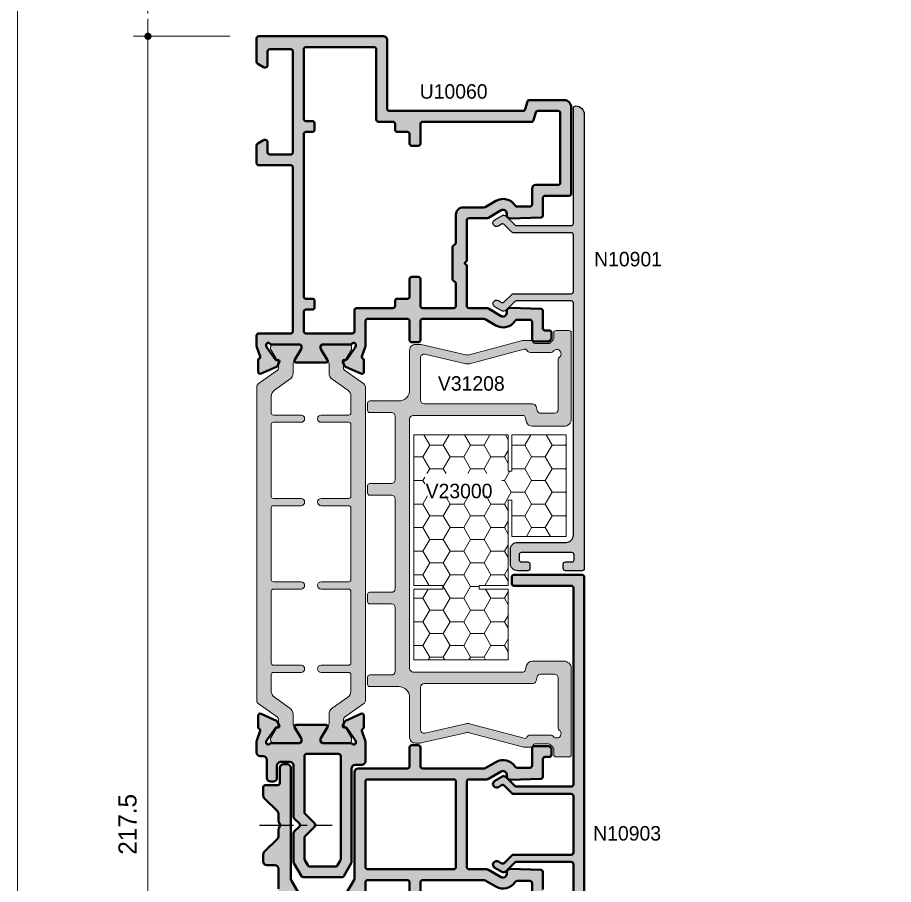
# Model space of a CAD drawing. Header units: millimetres. Extents: x -576 to 4430, y -1196 to 2690.
# Drawn here: x 1040 to 1160.9, y -654.9 to -535.3 of the extents above; entities that cross this region are included whole.
import ezdxf

# ---------------------------------------------------------------- set-up
doc = ezdxf.new("R2010")
doc.units = ezdxf.units.MM
doc.header["$LTSCALE"] = 0.25
doc.header["$MEASUREMENT"] = 0
doc.linetypes.add('ACAD_ISO02W100', pattern=[15, 12, -3])
doc.linetypes.add('CENTER', pattern=[2, 1.25, -0.25, 0.25, -0.25])
doc.layers.get('0').update_dxf_attribs({"lineweight": 5})
doc.layers.get('Defpoints').update_dxf_attribs({"lineweight": 5})
for name, color, linetype, lineweight in [('01_Aluminum', 4, 'Continuous', 40), ('01_Dimension', 251, 'Continuous', 9), ('01_Fill Plastic', 253, 'Continuous', 0), ('01_Fill Polyamide', 10, 'Continuous', 0), ('01_Fill Various', 137, 'Continuous', 5), ('01_Plastic', 3, 'Continuous', 20), ('01_Polyamide', 201, 'Continuous', 20), ('01_Text', 40, 'Continuous', 25), ('01_Thin line', 8, 'Continuous', 9)]:
    doc.layers.add(name, color=color, linetype=linetype, lineweight=lineweight)
doc.layers.add('01_Fill Aluminum', color=7, linetype='Continuous', lineweight=0, true_color=0xdcdcdc)
doc.layers.add('02_Block Frame', color=7, linetype='Continuous', lineweight=5, true_color=0xe2001a, plot=False)
doc.layers.add('ASSI', color=1, linetype='CENTER')
doc.layers.add('GROSSA', color=4, linetype='Continuous')
doc.styles.add('Aluk Text', font='GOTHIC.TTF')
doc.dimstyles.new('ALUK Manual 1-1', dxfattribs={"dimtxt": 2.5, "dimasz": 1, "dimexe": 2, "dimexo": 4, "dimgap": 1.5, "dimtad": 3, "dimdec": 1, "dimdsep": 46, "dimtxsty": 'Aluk Text', "dimblk": 'DOT', "dimcen": 0, "dimclrd": 256, "dimclre": 256, "dimclrt": 2, "dimaunit": 1, "dimadec": 0, "dimazin": 0, "dimtfac": 0.7, "dimtdec": 1, "dimtmove": 0, "dimatfit": 3, "dimldrblk": 'DOT', "dimfxl": 1, "dimtolj": 2, "dimlwd": -1, "dimlwe": -1, "dimarcsym": 0})

# ---------------------------------------------------------------- blocks, each defined once
blk = doc.blocks.new('U10061')
at = {"layer": '01_Fill Aluminum', "ltscale": 0.25}
h = blk.add_hatch(color=256, dxfattribs=at)
h.dxf.hatch_style = 1
h.paths.add_polyline_path([(1.86, 22.44), (1.01, 23.91, -0.400766), (1.66, 26.6, 0.255626), (1.8, 26.85), (1.8, 28.61, 0.414214), (1.5, 28.91), (-0.9, 28.91, -0.414214), (-1.2, 29.21), (-1.2, 31.09, -0.198912), (-1.11, 31.3), (-0.89, 31.53, -0.198912), (-0.68, 31.61), (0, 31.61, -0.414214), (0.3, 31.31), (0.3, 30.71, 0.414214), (0.6, 30.41), (3.01, 30.41, -0.404026), (3.31, 30.12), (3.46, 25.93, -0.424475), (2.96, 25.41), (2.74, 25.41, 0.57735), (2.31, 24.66), (3.33, 22.89, -0.131652), (3.4, 22.64), (3.4, 20.21, 0.414214), (3.7, 19.91), (15.5, 19.91, 0.414214), (15.8, 20.21), (15.8, 22.64, -0.131652), (15.87, 22.89), (16.89, 24.66, 0.57735), (16.46, 25.41), (16.24, 25.41, -0.424475), (15.74, 25.93), (15.89, 30.12, -0.404026), (16.19, 30.41), (18.6, 30.41, 0.414214), (18.9, 30.71), (18.9, 31.31, -0.414214), (19.2, 31.61), (19.88, 31.61, -0.198912), (20.09, 31.53), (20.31, 31.3, -0.198912), (20.4, 31.09), (20.4, 29.21, -0.414214), (20.1, 28.91), (17.7, 28.91, 0.414214), (17.4, 28.61), (17.4, 26.85, 0.255626), (17.54, 26.6, -0.400766), (18.19, 23.91), (17.34, 22.44, 0.131653), (17.3, 22.29), (17.3, 13.81, 0.414213), (17.6, 13.51), (20.2, 13.51, -0.414214), (20.5, 13.21), (20.5, 12.31, -0.414214), (20.2, 12.01), (17.6, 12.01, 0.414214), (17.3, 11.71), (17.3, 4.91, -0.414214), (16.8, 4.41), (2.2, 4.41, 0.130791), (1.95, 4.35), (0.15, 3.32, 0.267949), (0, 3.06), (0, -3.06, 0.267949), (0.15, -3.32), (1.88, -4.32, 0.131652), (2.13, -4.39), (17.4, -4.39, -0.414214), (17.9, -4.89), (17.9, -5.39, -0.414214), (17.4, -5.89), (15.3, -5.89, 0.414214), (15, -6.19), (15, -7.89, -0.414214), (14.7, -8.19), (13.55, -8.19, -0.198912), (13.19, -8.04), (11.39, -6.23, 0.198912), (11.03, -6.09), (10.09, -6.09, -0.131652), (9.94, -6.05), (9.64, -5.87, 0.267949), (9.34, -5.87), (9.04, -6.05, -0.131652), (8.89, -6.09), (7.94, -6.09, 0.198912), (7.59, -6.23), (5.78, -8.04, -0.198912), (5.43, -8.19), (4.47, -8.19, -0.414214), (3.97, -7.69), (3.97, -6.59, 0.414214), (3.47, -6.09), (0.7, -6.09, 0.414214), (0.2, -6.59), (0.2, -8.79, -0.414214), (-0.1, -9.09), (-1.87, -9.09, -0.086513), (-1.97, -9.07), (-3.27, -8.6, 0.403068), (-3.57, -8.73, -0.303768), (-3.79, -8.88), (-5.36, -8.89, -0.544467), (-5.64, -8.47), (-4.69, -6.36, -0.177976), (-4.55, -6.21), (-4.04, -5.97, -0.57735), (-3.75, -6.17), (-3.76, -6.28, 0.267949), (-3.63, -6.55), (-2.01, -7.68), (-1.82, -7.76, 0.85546), (-1.5, -7.26, -0.213411), (-1.6, -7.04), (-1.6, -3.19, 0.414214), (-1.9, -2.89), (-2.12, -2.89, 0.137872), (-2.28, -2.93), (-3.8, -3.86, -0.585524), (-4.1, -3.69), (-4.1, 0.51, -0.585524), (-3.8, 0.68), (-2.28, -0.24, 0.137872), (-2.12, -0.29), (-1.9, -0.29, 0.414214), (-1.6, 0.01), (-1.6, 3.87, -0.213411), (-1.5, 4.09, 0.855531), (-1.82, 4.59), (-2.01, 4.51), (-3.63, 3.38, 0.339027), (-3.76, 3.04, -0.655653), (-4.04, 2.8), (-4.55, 3.04, -0.177976), (-4.69, 3.19), (-5.64, 5.29, -0.548619), (-5.36, 5.72), (-3.79, 5.71, -0.294413), (-3.57, 5.57), (-3.57, 5.55, 0.392793), (-3.27, 5.43), (-1.97, 5.9, -0.086513), (-1.87, 5.91), (1.6, 5.91, 0.414214), (1.9, 6.21), (1.9, 11.71, 0.414214), (1.6, 12.01), (-1, 12.01, -0.414214), (-1.3, 12.31), (-1.3, 13.21, -0.414214), (-1, 13.51), (1.6, 13.51, 0.414213), (1.9, 13.81), (1.9, 22.29, 0.131653)])
h.paths.add_polyline_path([(3.4, 18.11, -0.414214), (3.7, 18.41), (15.5, 18.41, -0.414214), (15.8, 18.11), (15.8, 6.21, -0.414214), (15.5, 5.91), (3.7, 5.91, -0.414214), (3.4, 6.21)], flags=16)
at = {"layer": '01_Aluminum'}
for points in [[(0.7, -6.09), (3.47, -6.09, -0.414214), (3.97, -6.59), (3.97, -7.69, 0.414214), (4.47, -8.19), (5.43, -8.19, 0.198912), (5.78, -8.04), (7.59, -6.23, -0.198912), (7.94, -6.09), (8.89, -6.09, 0.131652), (9.04, -6.05), (9.34, -5.87, -0.267949), (9.64, -5.87), (9.94, -6.05, 0.131652), (10.09, -6.09), (11.03, -6.09, -0.198912), (11.39, -6.23), (13.19, -8.04, 0.198912), (13.55, -8.19), (14.7, -8.19, 0.414214), (15, -7.89), (15, -6.19, -0.414214), (15.3, -5.89), (17.4, -5.89, 0.414214), (17.9, -5.39), (17.9, -4.89, 0.414214), (17.4, -4.39), (2.13, -4.39, -0.131652), (1.88, -4.32), (0.15, -3.32, -0.267949)], [(0.15, 3.32), (1.95, 4.35, -0.130791), (2.2, 4.41), (16.8, 4.41, 0.414214), (17.3, 4.91), (17.3, 11.71, -0.414214), (17.6, 12.01), (20.2, 12.01, 0.414214), (20.5, 12.31), (20.5, 13.21, 0.414214), (20.2, 13.51), (17.6, 13.51, -0.414214), (17.3, 13.81), (17.3, 22.29, -0.131652), (17.34, 22.44), (18.19, 23.91, 0.400766), (17.54, 26.6, -0.255626), (17.4, 26.85), (17.4, 28.61, -0.414214), (17.7, 28.91), (20.1, 28.91, 0.414214), (20.4, 29.21), (20.4, 31.09, 0.198912), (20.31, 31.3), (20.09, 31.53, 0.198912), (19.88, 31.61), (19.2, 31.61, 0.414214), (18.9, 31.31), (18.9, 30.71, -0.414214), (18.6, 30.41), (16.19, 30.41, 0.404026), (15.89, 30.12), (15.74, 25.93, 0.424475), (16.24, 25.41), (16.46, 25.41, -0.57735), (16.89, 24.66), (15.87, 22.89, 0.131652), (15.8, 22.64), (15.8, 20.21, -0.414214), (15.5, 19.91), (3.7, 19.91, -0.414214), (3.4, 20.21), (3.4, 22.64, 0.131652), (3.33, 22.89), (2.31, 24.66, -0.57735), (2.74, 25.41), (2.96, 25.41, 0.424475), (3.46, 25.93), (3.31, 30.12, 0.404026), (3.01, 30.41), (0.6, 30.41, -0.414214)], [(-0.9, 28.91), (1.5, 28.91, -0.414214), (1.8, 28.61), (1.8, 26.85, -0.255626), (1.66, 26.6, 0.400766), (1.01, 23.91), (1.86, 22.44, -0.131652), (1.9, 22.29), (1.9, 13.81, -0.414214), (1.6, 13.51), (-1, 13.51, 0.414214)], [(-1, 12.01), (1.6, 12.01, -0.414214), (1.9, 11.71), (1.9, 6.21, -0.414214), (1.6, 5.91), (-1.87, 5.91, 0.086513)]]:
    blk.add_lwpolyline(points, format="xyb", dxfattribs=at)
blk.add_lwpolyline([(3.4, 18.11), (3.4, 6.21, 0.414214), (3.7, 5.91), (15.5, 5.91, 0.414214), (15.8, 6.21), (15.8, 18.11, 0.414214), (15.5, 18.41), (3.7, 18.41, 0.414214)], format="xyb", close=True, dxfattribs=at)
blk = doc.blocks.new('U10060')
at = {"layer": '01_Fill Aluminum', "ltscale": 0.25}
h = blk.add_hatch(color=256, dxfattribs=at)
h.dxf.hatch_style = 1
h.paths.add_polyline_path([(118.3, 8.41, 0.414214), (117.8, 8.91), (108.3, 8.91, -0.414214), (108, 9.21), (108, 27.68, -0.339454), (108.22, 27.97), (109.28, 28.26, 0.339454), (109.5, 28.55), (109.5, 33.31, 0.414214), (108.5, 34.31), (96.6, 34.31, 0.414214), (96.3, 34.01), (96.3, 30.71, -0.414214), (96, 30.41), (93.59, 30.41, 0.404026), (93.29, 30.12), (93.14, 25.93, 0.424475), (93.64, 25.41), (93.86, 25.41, -0.57735), (94.29, 24.66), (93.27, 22.89, 0.131652), (93.2, 22.64), (93.2, 20.21, -0.414214), (92.9, 19.91), (87.3, 19.91), (87, 19.61), (86.7, 19.91), (81.1, 19.91, -0.414214), (80.8, 20.21), (80.8, 22.64, 0.131652), (80.73, 22.89), (79.71, 24.66, -0.57735), (80.14, 25.41), (80.36, 25.41, 0.424475), (80.86, 25.93), (80.71, 30.12, 0.404026), (80.41, 30.41), (78, 30.41, -0.414214), (77.7, 30.71), (77.7, 31.31, 0.414214), (77.4, 31.61), (76.72, 31.61, 0.198912), (76.51, 31.53), (76.29, 31.3, 0.198912), (76.2, 31.09), (76.2, 29.21, 0.414214), (76.5, 28.91), (78.9, 28.91, -0.414214), (79.2, 28.61), (79.2, 26.85, -0.255626), (79.06, 26.6, 0.400766), (78.41, 23.91), (79.26, 22.44, -0.131652), (79.3, 22.29), (79.3, 13.81, -0.414214), (79, 13.51), (76.4, 13.51, 0.414214), (76.1, 13.21), (76.1, 12.31, 0.414214), (76.4, 12.01), (79, 12.01, -0.414214), (79.3, 11.71), (79.3, 6.21, -0.414214), (79, 5.91), (75.53, 5.91, 0.086513), (75.43, 5.9), (74.13, 5.43, -0.392793), (73.83, 5.55), (73.83, 5.57, 0.294413), (73.61, 5.71), (72.04, 5.72, 0.548619), (71.76, 5.29), (72.71, 3.19, 0.177976), (72.85, 3.04), (73.36, 2.8, 0.717549), (73.65, 3.04, -0.329769), (73.77, 3.38), (75.39, 4.51), (75.58, 4.59, -0.855531), (75.9, 4.09, 0.213411), (75.8, 3.87), (75.8, 0.01, -0.414214), (75.5, -0.29), (75.28, -0.29, -0.137872), (75.12, -0.24), (73.6, 0.68, 0.585524), (73.3, 0.51), (73.3, -3.69, 0.585524), (73.6, -3.86), (75.12, -2.93, -0.137872), (75.28, -2.89), (75.5, -2.89, -0.414214), (75.8, -3.19), (75.8, -7.04, 0.213411), (75.9, -7.26, -0.85546), (75.58, -7.76), (75.39, -7.68), (73.77, -6.55, -0.267949), (73.64, -6.28), (73.65, -6.17, 0.57735), (73.36, -5.97), (72.85, -6.21, 0.177976), (72.71, -6.36), (71.76, -8.47, 0.544467), (72.04, -8.89), (73.61, -8.88, 0.303984), (73.83, -8.73, -0.402738), (74.13, -8.6), (75.43, -9.07, 0.086513), (75.53, -9.09), (77, -9.09, 0.414214), (77.3, -8.79), (77.3, -4.39, -0.414214), (77.6, -4.09), (100.2, -4.09, -0.414214), (100.5, -4.39), (100.5, -8.79, 0.414214), (100.8, -9.09), (103.23, -9.09, 0.263447), (103.49, -8.94), (103.96, -8.16, 0.186238), (103.99, -7.94, 0.472887), (103.7, -7.59), (102.3, -7.59, -0.414214), (102, -7.29), (102, -4.39, -0.414214), (102.3, -4.09), (116.2, -4.09, -0.414214), (116.5, -4.39), (116.5, -7.29, -0.414214), (116.2, -7.59), (114.3, -7.59, 0.472887), (114.01, -7.94, 0.186238), (114.04, -8.16), (114.51, -8.94, 0.263447), (114.77, -9.09), (118, -9.09, 0.414214), (118.3, -8.79)])
h.paths.add_polyline_path([(77.3, 4.11, -0.414214), (77.6, 4.41), (80.5, 4.41, 0.414214), (80.8, 4.71), (80.8, 9.71, -0.414214), (81.1, 10.01), (81.8, 10.01, 0.414214), (82.1, 10.31), (82.1, 11.71, -0.414214), (82.4, 12.01), (84.8, 12.01, 0.414214), (85.1, 12.31), (85.1, 13.21, 0.414214), (84.8, 13.51), (81.1, 13.51, -0.414214), (80.8, 13.81), (80.8, 18.11, -0.414214), (81.1, 18.41), (84.13, 18.41, -0.198912), (84.34, 18.33), (84.66, 18, 0.198912), (84.87, 17.91), (89.13, 17.91, 0.198912), (89.34, 18), (89.66, 18.33, -0.198912), (89.87, 18.41), (93.7, 18.41, 0.414214), (94.7, 19.41), (94.7, 22.29, -0.131652), (94.74, 22.44), (95.59, 23.91, 0.400766), (94.94, 26.6, -0.255626), (94.8, 26.85), (94.8, 28.61, -0.414214), (95.1, 28.91), (97.3, 28.91, 0.414214), (97.8, 29.41), (97.8, 32.51, -0.414214), (98.1, 32.81), (107.7, 32.81, -0.414214), (108, 32.51), (108, 29.7, -0.339454), (107.78, 29.41), (106.72, 29.12, 0.339454), (106.5, 28.83), (106.5, 13.81, -0.414214), (106.2, 13.51), (103.5, 13.51, 0.414214), (103.2, 13.21), (103.2, 12.31, 0.414214), (103.5, 12.01), (104.8, 12.01, -0.414214), (105.1, 11.71), (105.1, 10.31, 0.414214), (105.4, 10.01), (106.2, 10.01, -0.414214), (106.5, 9.71), (106.5, 7.71, 0.414214), (106.8, 7.41), (116.5, 7.41, -0.414214), (116.8, 7.11), (116.8, -2.29, -0.414214), (116.5, -2.59), (106.9, -2.59, -0.414214), (106.6, -2.29), (106.6, -1.39, 0.414214), (106.3, -1.09), (105.4, -1.09, 0.414214), (105.1, -1.39), (105.1, -2.29, -0.414214), (104.8, -2.59), (82.4, -2.59, -0.414214), (82.1, -2.29), (82.1, -1.39, 0.414214), (81.8, -1.09), (80.9, -1.09, 0.414214), (80.6, -1.39), (80.6, -2.29, -0.414214), (80.3, -2.59), (77.6, -2.59, -0.414214), (77.3, -2.29)], flags=16)
h = blk.add_hatch(color=256, dxfattribs=at)
h.dxf.hatch_style = 1
h.paths.add_polyline_path([(23.3, 0.51, 0.585524), (23, 0.68), (21.48, -0.24, -0.137872), (21.32, -0.29), (21.1, -0.29, -0.414214), (20.8, 0.01), (20.8, 3.87, 0.213411), (20.7, 4.09, -0.85546), (21.02, 4.59), (21.2, 4.51), (22.83, 3.38, -0.267949), (22.96, 3.11), (22.95, 3, 0.57735), (23.24, 2.8), (23.74, 3.04, 0.177976), (23.89, 3.19), (24.84, 5.3, 0.544467), (24.56, 5.72), (22.98, 5.71, 0.303984), (22.77, 5.56, -0.402738), (22.47, 5.43), (21.17, 5.9, 0.086513), (21.07, 5.91), (18.3, 5.91, 0.414214), (17.8, 5.41), (17.8, 4.51, -0.414214), (17.3, 4.01), (4.38, 4.01, 0.131652), (4.23, 3.97), (2.45, 2.95, 0.267949), (2.3, 2.69), (2.3, -2.66, 0.267949), (2.45, -2.92), (4.23, -3.95, 0.131652), (4.38, -3.99), (8.37, -3.99, 0.198912), (8.59, -3.9), (9.29, -3.2, -0.414214), (9.71, -3.2), (10.41, -3.9, 0.198912), (10.62, -3.99), (17.7, -3.99, -0.414214), (18.2, -4.49), (18.2, -5.79, -0.414214), (17.7, -6.29), (16, -6.29, 0.414214), (15.5, -6.79), (15.5, -7.19, 0.414214), (16, -7.69), (18.5, -7.69, -0.414214), (19, -8.19), (19, -8.59, 0.414214), (19.5, -9.09), (21.07, -9.09, 0.086513), (21.17, -9.07), (22.47, -8.6, -0.392793), (22.77, -8.73), (22.77, -8.74, 0.294413), (22.98, -8.88), (24.56, -8.89, 0.548619), (24.84, -8.47), (23.89, -6.36, 0.177976), (23.74, -6.21), (23.24, -5.97, 0.717549), (22.95, -6.22, -0.329769), (22.83, -6.55), (21.2, -7.68), (21.02, -7.76, -0.855531), (20.7, -7.26, 0.213411), (20.8, -7.04), (20.8, -3.19, -0.414214), (21.1, -2.89), (21.32, -2.89, -0.137872), (21.48, -2.93), (23, -3.86, 0.585524), (23.3, -3.69)])
h.paths.add_polyline_path([(19.3, -2.19, -0.414214), (19, -2.49), (11.24, -2.49, -0.198912), (11.03, -2.4), (9.71, -1.08, 0.414214), (9.29, -1.08), (7.97, -2.4, -0.198912), (7.75, -2.49), (4.78, -2.49, -0.131652), (4.63, -2.45), (3.95, -2.05, -0.267949), (3.8, -1.79), (3.8, 1.82, -0.267949), (3.95, 2.08), (4.63, 2.47, -0.131652), (4.78, 2.51), (19, 2.51, -0.414214), (19.3, 2.21)], flags=16)
at = {"layer": '01_Fill Polyamide', "ltscale": 0.25}
h = blk.add_hatch(color=256, dxfattribs=at)
h.dxf.hatch_style = 1
h.paths.add_polyline_path([(53.25, 3.91, -0.414214), (53.55, 3.61), (53.55, -0.19, 1), (54.55, -0.19), (54.55, 3.61, -0.414214), (54.85, 3.91), (64.75, 3.91, -0.414214), (65.05, 3.61), (65.05, -0.19, 1), (66.05, -0.19), (66.05, 3.61, -0.414214), (66.35, 3.91), (68.65, 3.91, -0.243523), (69.47, 3.49), (70.99, 1.33, 0.243523), (71.81, 0.91), (72.91, 0.91, -0.131571), (73.51, 0.75), (75.09, -0.16, 0.245162), (75.28, -0.17, 0.507822), (75.8, 0.21), (75.8, 3.61, 0.507822), (75.28, 3.99, 0.245162), (75.09, 3.98), (73.51, 3.07, -0.131571), (72.91, 2.91), (72.48, 2.91, -0.243523), (72.24, 3.04), (70.36, 5.7, 0.243523), (69.95, 5.91), (26.65, 5.91, 0.243523), (26.24, 5.7), (24.36, 3.04, -0.243523), (24.12, 2.91), (23.69, 2.91, -0.131571), (23.09, 3.07), (21.51, 3.98, 0.245162), (21.32, 3.99, 0.507822), (20.8, 3.61), (20.8, 0.21, 0.507822), (21.32, -0.17, 0.245162), (21.51, -0.16), (23.09, 0.75, -0.131571), (23.69, 0.91), (24.79, 0.91, 0.243523), (25.61, 1.33), (27.13, 3.49, -0.243523), (27.94, 3.91), (30.25, 3.91, -0.414214), (30.55, 3.61), (30.55, -0.19, 1), (31.55, -0.19), (31.55, 3.61, -0.414214), (31.85, 3.91), (41.75, 3.91, -0.414214), (42.05, 3.61), (42.05, -0.19, 1), (43.05, -0.19), (43.05, 3.61, -0.414214), (43.35, 3.91)])
h = blk.add_hatch(color=256, dxfattribs=at)
h.dxf.hatch_style = 1
h.paths.add_polyline_path([(69.95, -9.07, 0.243523), (70.36, -8.86), (72.24, -6.2, -0.243523), (72.48, -6.07), (72.91, -6.07, -0.131571), (73.51, -6.23), (75.09, -7.14, 0.245162), (75.28, -7.15, 0.507822), (75.8, -6.77), (75.8, -3.37, 0.507822), (75.28, -2.99, 0.245162), (75.09, -3), (73.51, -3.91, -0.131571), (72.91, -4.07), (71.81, -4.07, 0.243523), (70.99, -4.49), (69.47, -6.65, -0.243523), (68.65, -7.07), (66.35, -7.07, -0.414214), (66.05, -6.77), (66.05, -2.97, 1), (65.05, -2.97), (65.05, -6.77, -0.414214), (64.75, -7.07), (54.85, -7.07, -0.414214), (54.55, -6.77), (54.55, -2.97, 1), (53.55, -2.97), (53.55, -6.77, -0.414214), (53.25, -7.07), (43.35, -7.07, -0.414214), (43.05, -6.77), (43.05, -2.97, 1), (42.05, -2.97), (42.05, -6.77, -0.414214), (41.75, -7.07), (31.85, -7.07, -0.414214), (31.55, -6.77), (31.55, -2.97, 1), (30.55, -2.97), (30.55, -6.77, -0.414214), (30.25, -7.07), (27.94, -7.07, -0.243523), (27.13, -6.65), (25.61, -4.49, 0.243523), (24.79, -4.07), (23.69, -4.07, -0.131571), (23.09, -3.91), (21.51, -3, 0.245162), (21.32, -2.99, 0.507822), (20.8, -3.37), (20.8, -6.77, 0.507822), (21.32, -7.15, 0.245162), (21.51, -7.14), (23.09, -6.23, -0.131571), (23.69, -6.07), (24.12, -6.07, -0.243523), (24.36, -6.2), (26.24, -8.86, 0.243523), (26.65, -9.07)])
at = {"layer": '01_Aluminum'}
blk.add_lwpolyline([(76.29, 31.3, 0.198912), (76.2, 31.09), (76.2, 31.21), (76.29, 31.3), (76.51, 31.53, -0.198912), (76.72, 31.61), (77.4, 31.61, -0.414214), (77.7, 31.31), (77.7, 30.71, 0.414214), (78, 30.41), (80.41, 30.41, -0.404026), (80.71, 30.12), (80.86, 25.93, -0.424475), (80.36, 25.41), (80.14, 25.41, 0.57735), (79.71, 24.66), (80.73, 22.89, -0.131652), (80.8, 22.64), (80.8, 20.21, 0.414214), (81.1, 19.91), (86.7, 19.91), (87, 19.61), (87.3, 19.91), (92.9, 19.91, 0.414214), (93.2, 20.21), (93.2, 22.64, -0.131652), (93.27, 22.89), (94.29, 24.66, 0.57735), (93.86, 25.41), (93.64, 25.41, -0.424475), (93.14, 25.93), (93.29, 30.12, -0.404026), (93.59, 30.41), (96, 30.41, 0.414214), (96.3, 30.71), (96.3, 34.01, -0.414214), (96.6, 34.31), (108.5, 34.31, -0.414214), (109.5, 33.31), (109.5, 28.55, -0.339454), (109.28, 28.26), (108.22, 27.97, 0.339454), (108, 27.68), (108, 9.21, 0.414214), (108.3, 8.91), (117.8, 8.91, -0.414214), (118.3, 8.41), (118.3, -8.79, -0.414214), (118, -9.09), (114.77, -9.09, -0.263447), (114.51, -8.94), (114.04, -8.16, -0.135933), (114, -8), (114, -7.89, -0.414214), (114.3, -7.59), (116.2, -7.59, 0.414214), (116.5, -7.29), (116.5, -4.39, 0.414214), (116.2, -4.09), (102.3, -4.09, 0.414214), (102, -4.39), (102, -7.29, 0.414214), (102.3, -7.59), (103.7, -7.59, -0.414214), (104, -7.89), (104, -8, -0.135933), (103.96, -8.16), (103.49, -8.94, -0.263447), (103.23, -9.09), (100.8, -9.09, -0.414214), (100.5, -8.79), (100.5, -4.39, 0.414214), (100.2, -4.09), (77.6, -4.09, 0.414214), (77.3, -4.39), (77.3, -8.79, -0.414214), (77, -9.09), (75.53, -9.09, -0.086513), (75.43, -9.07), (74.13, -8.6, 0.392793), (73.83, -8.73), (73.83, -8.74, -0.294413), (73.61, -8.88), (72.04, -8.89, -0.548619), (71.76, -8.47), (72.71, -6.36, -0.177976), (72.85, -6.21), (73.36, -5.97, -0.57735), (73.65, -6.17), (73.64, -6.28, 0.267949), (73.77, -6.55), (75.39, -7.68), (75.58, -7.76, 0.85546), (75.9, -7.26, -0.213411), (75.8, -7.04), (75.8, -3.19, 0.414214), (75.5, -2.89), (75.28, -2.89, 0.137872), (75.12, -2.93), (73.6, -3.86, -0.585524), (73.3, -3.69), (73.3, 0.51, -0.585524), (73.6, 0.68), (75.12, -0.24, 0.137872), (75.28, -0.29), (75.5, -0.29, 0.414214), (75.8, 0.01), (75.8, 3.87, -0.213411), (75.9, 4.09, 0.85546), (75.58, 4.59), (75.39, 4.51), (73.77, 3.38, 0.267949), (73.64, 3.11), (73.65, 3, -0.57735), (73.36, 2.8), (72.85, 3.04, -0.177976), (72.71, 3.19), (71.76, 5.29, -0.548619), (72.04, 5.72), (73.61, 5.71, -0.294413), (73.83, 5.57), (73.83, 5.55, 0.392793), (74.13, 5.43), (75.43, 5.9, -0.086513), (75.53, 5.91), (79, 5.91, 0.414214), (79.3, 6.21), (79.3, 11.71, 0.414214), (79, 12.01), (76.4, 12.01, -0.414214), (76.1, 12.31), (76.1, 13.21, -0.414214), (76.4, 13.51), (79, 13.51, 0.414214), (79.3, 13.81), (79.3, 22.29, 0.131652), (79.26, 22.44), (78.41, 23.91, -0.400766), (79.06, 26.6, 0.255626), (79.2, 26.85), (79.2, 28.61, 0.414214), (78.9, 28.91), (76.5, 28.91, -0.414214), (76.2, 29.21), (76.2, 31.09)], format="xyb", dxfattribs=at)
for points in [[(106.5, 28.83), (106.5, 13.81, -0.414214), (106.2, 13.51), (103.5, 13.51, 0.414214), (103.2, 13.21), (103.2, 12.31, 0.414214), (103.5, 12.01), (104.8, 12.01, -0.414214), (105.1, 11.71), (105.1, 10.31, 0.414214), (105.4, 10.01), (106.2, 10.01, -0.414214), (106.5, 9.71), (106.5, 7.71, 0.414214), (106.8, 7.41), (116.5, 7.41, -0.414214), (116.8, 7.11), (116.8, -2.29, -0.414214), (116.5, -2.59), (106.9, -2.59, -0.414214), (106.6, -2.29), (106.6, -1.39, 0.414214), (106.3, -1.09), (105.4, -1.09, 0.414214), (105.1, -1.39), (105.1, -2.29, -0.414214), (104.8, -2.59), (82.4, -2.59, -0.414214), (82.1, -2.29), (82.1, -1.39, 0.414214), (81.8, -1.09), (80.9, -1.09, 0.414214), (80.6, -1.39), (80.6, -2.29, -0.414214), (80.3, -2.59), (77.6, -2.59, -0.414214), (77.3, -2.29), (77.3, 4.11, -0.414214), (77.6, 4.41), (80.5, 4.41, 0.414214), (80.8, 4.71), (80.8, 9.71, -0.414214), (81.1, 10.01), (81.8, 10.01, 0.414214), (82.1, 10.31), (82.1, 11.71, -0.414214), (82.4, 12.01), (84.8, 12.01, 0.414214), (85.1, 12.31), (85.1, 13.21, 0.414214), (84.8, 13.51), (81.1, 13.51, -0.414214), (80.8, 13.81), (80.8, 18.11, -0.414214), (81.1, 18.41), (84.13, 18.41, -0.198912), (84.34, 18.33), (84.66, 18, 0.198912), (84.87, 17.91), (89.13, 17.91, 0.198912), (89.34, 18), (89.66, 18.33, -0.198912), (89.87, 18.41), (93.7, 18.41, 0.414214), (94.7, 19.41), (94.7, 22.29, -0.131652), (94.74, 22.44), (95.59, 23.91, 0.400766), (94.94, 26.6, -0.255626), (94.8, 26.85), (94.8, 28.61, -0.414214), (95.1, 28.91), (97.3, 28.91, 0.414214), (97.8, 29.41), (97.8, 32.51, -0.414214), (98.1, 32.81), (107.7, 32.81, -0.414214), (108, 32.51), (108, 29.7, -0.339454), (107.78, 29.41), (106.72, 29.12, 0.339454)], [(4.23, 3.97, -0.131652), (4.38, 4.01), (17.3, 4.01, 0.414214), (17.8, 4.51), (17.8, 5.41, -0.414214), (18.3, 5.91), (21.07, 5.91, -0.086513), (21.17, 5.9), (22.47, 5.43, 0.392793), (22.77, 5.55), (22.77, 5.57, -0.294413), (22.98, 5.71), (24.56, 5.72, -0.548619), (24.84, 5.29), (23.89, 3.19, -0.177976), (23.74, 3.04), (23.24, 2.8, -0.57735), (22.95, 3), (22.96, 3.11, 0.267949), (22.83, 3.38), (21.2, 4.51), (21.02, 4.59, 0.85546), (20.7, 4.09, -0.213411), (20.8, 3.87), (20.8, 0.01, 0.414214), (21.1, -0.29), (21.32, -0.29, 0.137872), (21.48, -0.24), (23, 0.68, -0.585524), (23.3, 0.51), (23.3, -3.69, -0.585524), (23, -3.86), (21.48, -2.93, 0.137872), (21.32, -2.89), (21.1, -2.89, 0.414214), (20.8, -3.19), (20.8, -7.04, -0.213411), (20.7, -7.26, 0.85546), (21.02, -7.76), (21.2, -7.68), (22.83, -6.55, 0.267949), (22.96, -6.28), (22.95, -6.17, -0.57735), (23.24, -5.97), (23.74, -6.21, -0.177976), (23.89, -6.36), (24.84, -8.47, -0.548619), (24.56, -8.89), (22.98, -8.88, -0.294413), (22.77, -8.74), (22.77, -8.73, 0.392793), (22.47, -8.6), (21.17, -9.07, -0.086513), (21.07, -9.09), (19.5, -9.09, -0.414214), (19, -8.59), (19, -8.19, 0.414214), (18.5, -7.69), (16, -7.69, -0.414214), (15.5, -7.19), (15.5, -6.79, -0.414214), (16, -6.29), (17.7, -6.29, 0.414214), (18.2, -5.79), (18.2, -4.49, 0.414214), (17.7, -3.99), (10.62, -3.99, -0.198912), (10.41, -3.9), (9.71, -3.2, 0.414214), (9.29, -3.2), (8.59, -3.9, -0.198912), (8.37, -3.99), (4.38, -3.99, -0.131652), (4.23, -3.95), (2.45, -2.92, -0.267949), (2.3, -2.66), (2.3, 2.69, -0.267949), (2.45, 2.95)], [(19.3, -2.19, -0.414214), (19, -2.49), (11.24, -2.49, -0.198912), (11.03, -2.4), (9.71, -1.08, 0.414214), (9.29, -1.08), (7.97, -2.4, -0.198912), (7.75, -2.49), (4.78, -2.49, -0.131652), (4.63, -2.45), (3.95, -2.05, -0.267949), (3.8, -1.79), (3.8, 1.82, -0.267949), (3.95, 2.08), (4.63, 2.47, -0.131652), (4.78, 2.51), (19, 2.51, -0.414214), (19.3, 2.21)]]:
    blk.add_lwpolyline(points, format="xyb", close=True, dxfattribs=at)
at = {"layer": '01_Polyamide', "extrusion": (0, 0, -1)}
for points in [[(-53.25, 3.91), (-43.35, 3.91, -0.414214), (-43.05, 3.61), (-43.05, -0.19, 1), (-42.05, -0.19), (-42.05, 3.61, -0.414214), (-41.75, 3.91), (-31.85, 3.91, -0.414214), (-31.55, 3.61), (-31.55, -0.19, 1), (-30.55, -0.19), (-30.55, 3.61, -0.414214), (-30.25, 3.91), (-27.94, 3.91, -0.243523), (-27.13, 3.49), (-25.61, 1.33, 0.243523), (-24.79, 0.91), (-23.69, 0.91, -0.131571), (-23.09, 0.75), (-21.51, -0.16, 0.131571), (-21.41, -0.19), (-21.2, -0.19, 0.414214), (-20.8, 0.21), (-20.8, 3.61, 0.414214), (-21.2, 4.01), (-21.41, 4.01, 0.131571), (-21.51, 3.98), (-23.09, 3.07, -0.131571), (-23.69, 2.91), (-24.12, 2.91, -0.243523), (-24.36, 3.04), (-26.24, 5.7, 0.243523), (-26.65, 5.91), (-69.95, 5.91, 0.243523), (-70.36, 5.7), (-72.24, 3.04, -0.243523), (-72.48, 2.91), (-72.91, 2.91, -0.131571), (-73.51, 3.07), (-75.09, 3.98, 0.131571), (-75.19, 4.01), (-75.4, 4.01, 0.414214), (-75.8, 3.61), (-75.8, 0.21, 0.414214), (-75.4, -0.19), (-75.19, -0.19, 0.131571), (-75.09, -0.16), (-73.51, 0.75, -0.131571), (-72.91, 0.91), (-71.81, 0.91, 0.243523), (-70.99, 1.33), (-69.47, 3.49, -0.243523), (-68.65, 3.91), (-66.35, 3.91, -0.414214), (-66.05, 3.61), (-66.05, -0.19, 1), (-65.05, -0.19), (-65.05, 3.61, -0.414214), (-64.75, 3.91), (-54.85, 3.91, -0.414214), (-54.55, 3.61), (-54.55, -0.19, 1), (-53.55, -0.19), (-53.55, 3.61, -0.414214)], [(-53.25, -7.07), (-43.35, -7.07, 0.414214), (-43.05, -6.77), (-43.05, -2.97, -1), (-42.05, -2.97), (-42.05, -6.77, 0.414214), (-41.75, -7.07), (-31.85, -7.07, 0.414214), (-31.55, -6.77), (-31.55, -2.97, -1), (-30.55, -2.97), (-30.55, -6.77, 0.414214), (-30.25, -7.07), (-27.94, -7.07, 0.243523), (-27.13, -6.65), (-25.61, -4.49, -0.243523), (-24.79, -4.07), (-23.69, -4.07, 0.131571), (-23.09, -3.91), (-21.51, -3, -0.131571), (-21.41, -2.97), (-21.2, -2.97, -0.414214), (-20.8, -3.37), (-20.8, -6.77, -0.414214), (-21.2, -7.17), (-21.41, -7.17, -0.131571), (-21.51, -7.14), (-23.09, -6.23, 0.131571), (-23.69, -6.07), (-24.12, -6.07, 0.243523), (-24.36, -6.2), (-26.24, -8.86, -0.243523), (-26.65, -9.07), (-69.95, -9.07, -0.243523), (-70.36, -8.86), (-72.24, -6.2, 0.243523), (-72.48, -6.07), (-72.91, -6.07, 0.131571), (-73.51, -6.23), (-75.09, -7.14, -0.131571), (-75.19, -7.17), (-75.4, -7.17, -0.414214), (-75.8, -6.77), (-75.8, -3.37, -0.414214), (-75.4, -2.97), (-75.19, -2.97, -0.131571), (-75.09, -3), (-73.51, -3.91, 0.131571), (-72.91, -4.07), (-71.81, -4.07, -0.243523), (-70.99, -4.49), (-69.47, -6.65, 0.243523), (-68.65, -7.07), (-66.35, -7.07, 0.414214), (-66.05, -6.77), (-66.05, -2.97, -1), (-65.05, -2.97), (-65.05, -6.77, 0.414214), (-64.75, -7.07), (-54.85, -7.07, 0.414214), (-54.55, -6.77), (-54.55, -2.97, -1), (-53.55, -2.97), (-53.55, -6.77, 0.414214)]]:
    blk.add_lwpolyline(points, format="xyb", close=True, dxfattribs=at)
blk = doc.blocks.new('V31208')
at = {"layer": '01_Fill Plastic', "ltscale": 0.25}
h = blk.add_hatch(color=256, dxfattribs=at)
h.dxf.hatch_style = 1
h.paths.add_polyline_path([(49.05, -0.75), (54.55, -0.75, 0.414214), (55.35, 0.05), (55.35, 0.64, 0.056761), (55.33, 0.86), (53.91, 7.01, -0.122431), (53.91, 7.49), (55.87, 14.83, 0.065217), (55.9, 15.09), (55.9, 15.97, 0.347572), (55.68, 16.26, -0.344242), (55.45, 16.56), (55.45, 18.43, -0.198912), (55.54, 18.64), (55.96, 19.06, -0.198912), (56.18, 19.15), (56.95, 19.15, 0.414214), (57.25, 19.45), (57.25, 21.25, 0.414214), (56.95, 21.55), (45.05, 21.55, 0.414214), (44.05, 20.55), (44.05, 16.16, 0.339788), (44.64, 15.39), (45.33, 15.21, -0.339788), (45.55, 14.92), (45.55, -0.25, -0.414214), (45.05, -0.75), (10.65, -0.75, -0.414214), (10.15, -0.25), (10.15, 14.92, -0.339788), (10.37, 15.21), (11.06, 15.39, 0.339788), (11.65, 16.16), (11.65, 20.55, 0.414214), (10.65, 21.55), (-1.25, 21.55, 0.414214), (-1.55, 21.25), (-1.55, 19.45, 0.414214), (-1.25, 19.15), (-0.47, 19.15, -0.198912), (-0.26, 19.06), (0.16, 18.64, -0.198912), (0.25, 18.43), (0.25, 16.56, -0.310329), (0.06, 16.28), (-0.01, 16.25, 0.310329), (-0.2, 15.97), (-0.2, 15.09, 0.065217), (-0.17, 14.83), (1.79, 7.49, -0.122431), (1.79, 7.01), (0.38, 0.86, 0.056761), (0.35, 0.64), (0.35, 0.05, 0.414214), (1.15, -0.75), (6.65, -0.75, -0.414214), (8.15, -2.25), (8.15, -6.25, 0.414214), (8.45, -6.55), (9.45, -6.55, 0.414214), (9.75, -6.25), (9.75, -3.25, -0.414214), (10.25, -2.75), (19.05, -2.75, -0.414214), (19.55, -3.25), (19.55, -6.25, 0.414214), (19.85, -6.55), (20.85, -6.55, 0.414214), (21.15, -6.25), (21.15, -3.25, -0.414214), (21.65, -2.75), (34.05, -2.75, -0.414214), (34.55, -3.25), (34.55, -6.25, 0.414214), (34.85, -6.55), (35.85, -6.55, 0.414214), (36.15, -6.25), (36.15, -3.25, -0.414214), (36.65, -2.75), (45.45, -2.75, -0.414214), (45.95, -3.25), (45.95, -6.25, 0.414214), (46.25, -6.55), (47.25, -6.55, 0.414214), (47.55, -6.25), (47.55, -2.25, -0.414214)])
h.paths.add_polyline_path([(47.15, 1.25), (47.15, 16.2, 0.339788), (46.78, 16.69), (46.22, 16.83, -0.339788), (45.85, 17.32), (45.85, 19.25, -0.414214), (46.35, 19.75), (53.3, 19.75, 0.250492), (53.55, 19.88, -1.218525), (54.38, 19.05, 0.250492), (54.25, 18.8), (54.25, 15.87, 0.288137), (54.53, 15.42, -0.360122), (54.69, 15.07), (52.68, 7.51, 0.122431), (52.67, 7.03), (53.98, 1.36, -0.482314), (53.49, 0.75), (47.65, 0.75, -0.414214)], flags=16)
h.paths.add_polyline_path([(8.05, 0.75), (2.21, 0.75, -0.482314), (1.72, 1.36), (3.03, 7.03, 0.122431), (3.02, 7.51), (1.01, 15.07, -0.360122), (1.17, 15.42, 0.288137), (1.45, 15.87), (1.45, 18.8, 0.250492), (1.32, 19.05, -1.218525), (2.15, 19.88, 0.250492), (2.4, 19.75), (9.35, 19.75, -0.414214), (9.85, 19.25), (9.85, 17.32, -0.339788), (9.48, 16.83), (8.92, 16.69, 0.339788), (8.55, 16.2), (8.55, 1.25, -0.414214)], flags=16)
at = {"layer": '01_Plastic'}
for points in [[(9.45, -6.55, 0.414214), (9.75, -6.25), (9.75, -3.25, -0.414214), (10.25, -2.75), (19.05, -2.75, -0.414214), (19.55, -3.25), (19.55, -6.25, 0.414214), (19.85, -6.55), (20.85, -6.55, 0.414214), (21.15, -6.25), (21.15, -3.25, -0.414214), (21.65, -2.75), (34.05, -2.75, -0.414214), (34.55, -3.25), (34.55, -6.25, 0.414214), (34.85, -6.55), (35.85, -6.55, 0.414214), (36.15, -6.25), (36.15, -3.25, -0.414214), (36.65, -2.75), (45.45, -2.75, -0.414214), (45.95, -3.25), (45.95, -6.25, 0.414214), (46.25, -6.55), (47.25, -6.55, 0.414214), (47.55, -6.25), (47.55, -2.25, -0.414214), (49.05, -0.75), (54.55, -0.75, 0.414214), (55.35, 0.05), (55.35, 0.64, 0.056761), (55.33, 0.86), (53.91, 7.01, -0.122431), (53.91, 7.49), (55.87, 14.83, 0.065217), (55.9, 15.09), (55.9, 15.97, 0.310329), (55.71, 16.25), (55.64, 16.28, -0.310329), (55.45, 16.56), (55.45, 18.43, -0.198912), (55.54, 18.64), (55.96, 19.06, -0.198912), (56.18, 19.15), (56.95, 19.15, 0.414214), (57.25, 19.45), (57.25, 21.25, 0.414214), (56.95, 21.55), (45.05, 21.55, 0.414214), (44.05, 20.55), (44.05, 16.16, 0.339788), (44.64, 15.39), (45.33, 15.21, -0.339788), (45.55, 14.92), (45.55, -0.25, -0.414214), (45.05, -0.75), (10.65, -0.75, -0.414214), (10.15, -0.25), (10.15, 14.92, -0.339788), (10.37, 15.21), (11.06, 15.39, 0.339788), (11.65, 16.16), (11.65, 20.55, 0.414214), (10.65, 21.55), (-1.25, 21.55, 0.414214), (-1.55, 21.25), (-1.55, 19.45, 0.414214), (-1.25, 19.15), (-0.47, 19.15, -0.198912), (-0.26, 19.06), (0.16, 18.64, -0.198912), (0.25, 18.43), (0.25, 16.56, -0.310329), (0.06, 16.28), (-0.01, 16.25, 0.310329), (-0.2, 15.97), (-0.2, 15.09, 0.065217), (-0.17, 14.83), (1.79, 7.49, -0.122431), (1.79, 7.01), (0.38, 0.86, 0.056761), (0.35, 0.64), (0.35, 0.05, 0.414214), (1.15, -0.75), (6.65, -0.75, -0.414214), (8.15, -2.25), (8.15, -6.25, 0.414214), (8.45, -6.55)], [(1.72, 1.36), (3.03, 7.03, 0.122431), (3.02, 7.51), (1.01, 15.07, -0.360122), (1.17, 15.42, 0.288137), (1.45, 15.87), (1.45, 18.8, 0.250492), (1.32, 19.05, -1.218525), (2.15, 19.88, 0.250492), (2.4, 19.75), (9.35, 19.75, -0.414214), (9.85, 19.25), (9.85, 17.32, -0.339788), (9.48, 16.83), (8.92, 16.69, 0.339788), (8.55, 16.2), (8.55, 1.25, -0.414214), (8.05, 0.75), (2.21, 0.75, -0.482314)], [(52.68, 7.51), (54.69, 15.07, 0.360122), (54.53, 15.42, -0.288137), (54.25, 15.87), (54.25, 18.8, -0.250492), (54.38, 19.05, 1.218525), (53.55, 19.88, -0.250492), (53.3, 19.75), (46.35, 19.75, 0.414214), (45.85, 19.25), (45.85, 17.32, 0.339788), (46.22, 16.83), (46.78, 16.69, -0.339788), (47.15, 16.2), (47.15, 1.25, 0.414214), (47.65, 0.75), (53.49, 0.75, 0.482314), (53.98, 1.36), (52.67, 7.03, -0.122431)]]:
    blk.add_lwpolyline(points, format="xyb", close=True, dxfattribs=at)
blk = doc.blocks.new('_Dot')
at = {"color": 0, "linetype": 'ByBlock', "lineweight": -2}
blk.add_line((-0.5, 0), (-1, 0), dxfattribs=at)
at = {"color": 0, "linetype": 'ByBlock', "const_width": 0.5}
blk.add_lwpolyline([(-0.25, 0, 1), (0.25, 0, 1)], format="xyb", close=True, dxfattribs=at)
blk = doc.blocks.new('*D254')
at = {"layer": '01_Dimension', "ltscale": 0.25, "transparency": 16777216}
for p, q in [((1069.3, -537.9), (1056, -537.9)), ((1058, -538.9), (1058, -754.3)), ((1069.3, -755.3), (1056, -755.3))]:
    blk.add_line(p, q, dxfattribs=at)
at = {"layer": 'Defpoints', "color": 0, "ltscale": 0.25, "transparency": 16777216}
for p in [(1073.3, -537.9), (1058, -755.3), (1073.3, -755.3)]:
    blk.add_point(p, dxfattribs=at)
at = {"layer": '01_Dimension', "ltscale": 0.25, "transparency": 16777216}
for p, rotation in [((1058, -537.9), 90), ((1058, -755.3), 270)]:
    blk.add_blockref('_Dot', p, dxfattribs=dict(at, rotation=rotation))
at = {"layer": '01_Dimension', "color": 2, "ltscale": 0.25, "transparency": 16777216, "insert": (1055.19, -646.6), "char_height": 2.5, "attachment_point": 5, "rotation": 90, "style": 'Aluk Text'}
blk.add_mtext('\\A2;217.5', dxfattribs=at)
blk = doc.blocks.new('N10901')
at = {"layer": '01_Fill Aluminum', "ltscale": 0.25}
h = blk.add_hatch(color=256, dxfattribs=at)
h.dxf.hatch_style = 1
h.paths.add_polyline_path([(16.5, 42.1, 0.414214), (16.2, 42.4), (13.9, 42.4, 0.414214), (13.6, 42.1), (13.6, 41.5, 0.414214), (13.9, 41.2), (14.8, 41.2, -0.414214), (15.1, 40.9), (15.1, 40.2, -0.414214), (14.8, 39.9), (7.8, 39.9, -0.414214), (7.5, 40.2), (7.5, 40.9, -0.414214), (7.8, 41.2), (8.7, 41.2, 0.414214), (9, 41.5), (9, 42.1, 0.414214), (8.7, 42.4), (7.3, 42.4, 0.414214), (6.3, 41.4), (6.3, 39.5, 0.414214), (7.3, 38.5), (14, 38.5, -0.414214), (15, 37.5), (15, 5.5, -0.414214), (14.7, 5.2), (7.12, 5.2, -0.198912), (6.91, 5.29), (5.71, 6.48, 0.339454), (5.11, 6.56), (4.15, 6.01, 1), (4.65, 5.14), (5.08, 5.39, -0.339454), (5.44, 5.34), (6.5, 4.29, 0.198912), (6.71, 4.2), (14.7, 4.2, -0.414214), (15, 3.9), (15, -3.9, -0.414214), (14.7, -4.2), (6.71, -4.2, 0.198912), (6.5, -4.29), (5.44, -5.34, -0.339454), (5.08, -5.39), (4.65, -5.14, 1), (4.15, -6.01), (5.11, -6.56, 0.339454), (5.71, -6.49), (6.91, -5.29, -0.198912), (7.12, -5.2), (14.7, -5.2, -0.414214), (15, -5.5), (15, -21.4, 0.414214), (15.3, -21.7, 0.414214), (16.5, -20.5)])
at = {"layer": 'GROSSA'}
blk.add_lwpolyline([(13.6, 42.1), (13.6, 41.5, 0.414214), (13.9, 41.2), (14.8, 41.2, -0.414214), (15.1, 40.9), (15.1, 40.2, -0.414214), (14.8, 39.9), (7.8, 39.9, -0.414214), (7.5, 40.2), (7.5, 40.9, -0.414214), (7.8, 41.2), (8.7, 41.2, 0.414214), (9, 41.5), (9, 42.1, 0.414214), (8.7, 42.4), (7.3, 42.4, 0.414214), (6.3, 41.4), (6.3, 39.5, 0.414214), (7.3, 38.5), (14, 38.5, -0.414214), (15, 37.5), (15, 5.5, -0.414214), (14.7, 5.2), (7.12, 5.2, -0.198912), (6.91, 5.29), (5.71, 6.48, 0.339454), (5.11, 6.56), (4.15, 6.01, 1), (4.65, 5.14), (5.08, 5.39, -0.339454), (5.44, 5.34), (6.5, 4.29, 0.198912), (6.71, 4.2), (14.7, 4.2, -0.414214), (15, 3.9), (15, -3.9, -0.414214), (14.7, -4.2), (6.71, -4.2, 0.198912), (6.5, -4.29), (5.44, -5.34, -0.339454), (5.08, -5.39), (4.65, -5.14, 1), (4.15, -6.01), (5.11, -6.56, 0.339454), (5.71, -6.49), (6.91, -5.29, -0.198912), (7.12, -5.2), (14.7, -5.2, -0.414214), (15, -5.5), (15, -21.4, 0.414214), (15.3, -21.7, 0.414214), (16.5, -20.5), (16.5, 42.1, 0.414214), (16.2, 42.4), (13.9, 42.4, 0.414214)], format="xyb", close=True, dxfattribs=at)
blk = doc.blocks.new('N10903')
at = {"layer": '01_Fill Aluminum', "ltscale": 0.25}
h = blk.add_hatch(color=256, dxfattribs=at)
h.dxf.hatch_style = 1
h.paths.add_polyline_path([(16.2, 42.1, 0.414214), (15.9, 42.4), (13.6, 42.4, 0.414214), (13.3, 42.1), (13.3, 41.5, 0.414214), (13.6, 41.2), (14.5, 41.2, -0.414214), (14.8, 40.9), (14.8, 40.2, -0.414214), (14.5, 39.9), (7.5, 39.9, -0.414214), (7.2, 40.2), (7.2, 40.9, -0.414214), (7.5, 41.2), (8.4, 41.2, 0.414214), (8.7, 41.5), (8.7, 42.1, 0.414214), (8.4, 42.4), (7, 42.4, 0.414214), (6, 41.4), (6, 39.5, 0.414214), (7, 38.5), (13.7, 38.5, -0.414214), (14.7, 37.5), (14.7, 5.5, -0.414214), (14.4, 5.2), (6.82, 5.2, -0.198912), (6.61, 5.29), (5.41, 6.48, 0.339454), (4.81, 6.56), (3.85, 6.01, 1), (4.35, 5.14), (4.78, 5.39, -0.339454), (5.14, 5.34), (6.2, 4.29, 0.198912), (6.41, 4.2), (14.4, 4.2, -0.414214), (14.7, 3.9), (14.7, -3.9, -0.414214), (14.4, -4.2), (6.41, -4.2, 0.198912), (6.2, -4.29), (5.14, -5.34, -0.339454), (4.78, -5.39), (4.35, -5.14, 1), (3.85, -6.01), (4.81, -6.56, 0.339454), (5.41, -6.49), (6.61, -5.29, -0.198912), (6.82, -5.2), (14.4, -5.2, -0.414214), (14.7, -5.5), (14.7, -32.6, -0.414214), (14.4, -32.9), (6.5, -32.9, 0.414214), (6.2, -33.2), (6.2, -34.1, 0.414214), (6.5, -34.4), (15.9, -34.4, 0.414214), (16.2, -34.1)])
at = {"layer": '01_Aluminum'}
blk.add_lwpolyline([(3.85, 6.01, 1), (4.35, 5.14), (4.78, 5.39, -0.339454), (5.14, 5.34), (6.2, 4.29, 0.198912), (6.41, 4.2), (14.4, 4.2, -0.414214), (14.7, 3.9), (14.7, -3.9, -0.414214), (14.4, -4.2), (6.41, -4.2, 0.198912), (6.2, -4.29), (5.14, -5.34, -0.339454), (4.78, -5.39), (4.35, -5.14, 1), (3.85, -6.01), (4.81, -6.56, 0.339454), (5.41, -6.49), (6.61, -5.29, -0.198912), (6.82, -5.2), (14.4, -5.2, -0.414214), (14.7, -5.5), (14.7, -32.6, -0.414214), (14.4, -32.9), (6.5, -32.9, 0.414214), (6.2, -33.2), (6.2, -34.1, 0.414214), (6.5, -34.4), (15.9, -34.4, 0.414214), (16.2, -34.1), (16.2, 42.1, 0.414214), (15.9, 42.4), (13.6, 42.4, 0.414214), (13.3, 42.1), (13.3, 41.5, 0.414214), (13.6, 41.2), (14.5, 41.2, -0.414214), (14.8, 40.9), (14.8, 40.2, -0.414214), (14.5, 39.9), (7.5, 39.9, -0.414214), (7.2, 40.2), (7.2, 40.9, -0.414214), (7.5, 41.2), (8.4, 41.2, 0.414214), (8.7, 41.5), (8.7, 42.1, 0.414214), (8.4, 42.4), (7, 42.4, 0.414214), (6, 41.4), (6, 39.5, 0.414214), (7, 38.5), (13.7, 38.5, -0.414214), (14.7, 37.5), (14.7, 5.5, -0.414214), (14.4, 5.2), (6.82, 5.2, -0.198912), (6.61, 5.29), (5.41, 6.48, 0.339454), (4.81, 6.56)], format="xyb", close=True, dxfattribs=at)
blk = doc.blocks.new('V23000')
at = {"layer": '01_Fill Various'}
h = blk.add_hatch(dxfattribs=at)
h.set_pattern_fill('HONEY', color=256, scale=15)
h.paths.add_polyline_path([(13.8, 5.75), (9.8, 5.75), (9.8, 6.25), (13.8, 6.25), (13.8, 16), (0.8, 16), (0.8, 6.25), (4.8, 6.25), (4.8, 5.75), (0.8, 5.75), (0.8, -15), (13.8, -15), (13.8, -10), (14.3, -10), (14.3, -15), (21.8, -15), (21.8, -1), (14.3, -1), (14.3, -6), (13.8, -6)])
h.paths.add_polyline_path([(12.91, -6.59), (12.91, -9.68), (2.31, -9.68), (2.31, -6.59)], flags=16)
at = {"layer": '01_Thin line'}
blk.add_lwpolyline([(13.8, -6), (13.8, 5.75), (9.8, 5.75), (9.8, 6.25), (13.8, 6.25), (13.8, 16), (0.8, 16), (0.8, 6.25), (4.8, 6.25), (4.8, 5.75), (0.8, 5.75), (0.8, -15), (13.8, -15), (13.8, -10), (14.3, -10), (14.3, -15), (21.8, -15), (21.8, -1), (14.3, -1), (14.3, -6)], close=True, dxfattribs=at)
blk = doc.blocks.new('PAGE dispari')
at = {"layer": '02_Block Frame'}
blk.add_lwpolyline([(0, 0), (0, 297), (210, 297), (210, 0)], close=True, dxfattribs=at)
at = {"layer": '02_Block Frame', "linetype": 'ACAD_ISO02W100'}
blk.add_lwpolyline([(18, 15), (18, 282), (195, 282), (195, 15)], close=True, dxfattribs=at)

msp = doc.modelspace()

# ---------------------------------------------------------------- linework, layer by layer
at = {"layer": 'ASSI', "ltscale": 15}
msp.add_line((1073.396, -646.711), (1083.414, -646.711), dxfattribs=at)

# ---------------------------------------------------------------- block references
msp.add_blockref('PAGE dispari', (1040, -786))
at = {"layer": '01_Aluminum', "xscale": -1}
for name, p, rotation in [('U10060', (1082.085, -656.197), 270), ('N10901', (1101.699, -569.212), 180), ('N10903', (1101.999, -646.597), 180), ('U10061', (1082.085, -656.197), 270)]:
    msp.add_blockref(name, p, dxfattribs=dict(at, rotation=rotation))
at = {"layer": '01_Plastic', "xscale": -1, "rotation": 270}
msp.add_blockref('V31208', (1094.849, -635.748), dxfattribs=at)
at = {"layer": '01_Thin line', "xscale": -1, "rotation": 180}
msp.add_blockref('V23000', (1093.899, -607.897), dxfattribs=at)

# ---------------------------------------------------------------- texts
at = {"layer": '01_Text', "style": 'Aluk Text'}
for s, p in [('U10060', (1095.489, -546.507)), ('N10901', (1119.552, -569.638)), ('V31208', (1098.001, -586.79)), ('V23000', (1096.31, -601.624)), ('N10903', (1119.426, -648.84))]:
    msp.add_text(s, height=2, dxfattribs=at).set_placement(p)

# ---------------------------------------------------------------- dimensions: what is measured, and where the dimension line sits
at = {"layer": '01_Dimension', "ltscale": 0.25}
dim = msp.add_linear_dim(base=(1058, -755.297), p1=(1073.299, -537.897), p2=(1073.299, -755.297), angle=90, text='217.5', dimstyle='ALUK Manual 1-1', dxfattribs=at)
dim.commit()
dim.dimension.update_dxf_attribs({"geometry": '*D254', "text_midpoint": (1055.187, -646.597)})

doc.saveas('drawing.dxf')
